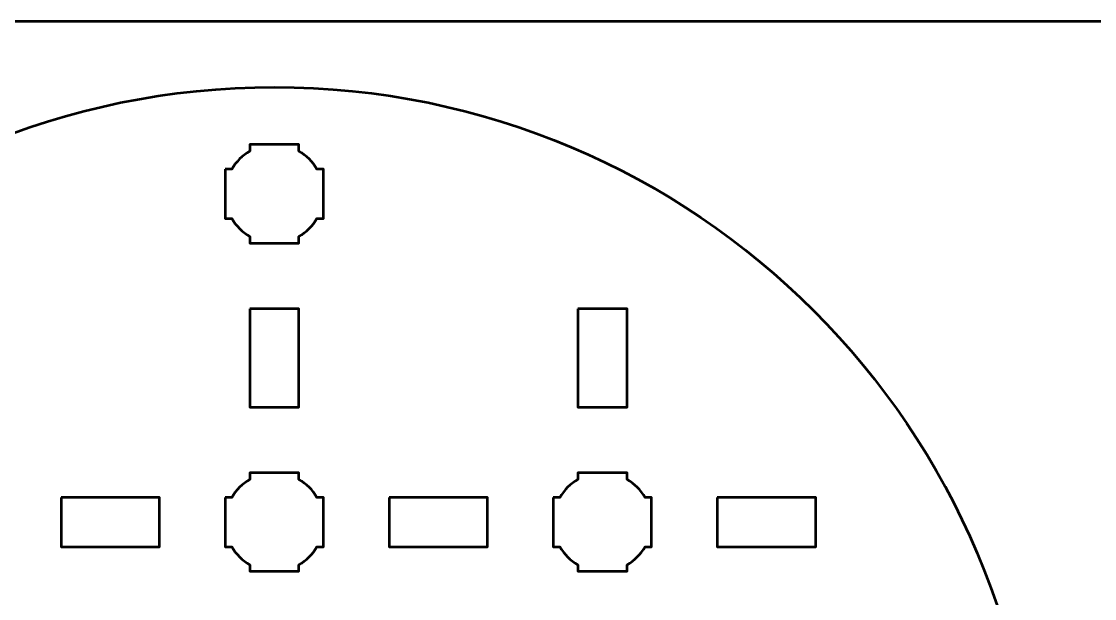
# Model space of a CAD drawing. Header units: centimetres. Extents: x -21 to 0, y -29.7 to 0.
# Drawn here: x -17.04 to -10.5, y -3.52 to 0 of the extents above; entities that cross this region are included whole.
import ezdxf

# ---------------------------------------------------------------- set-up
doc = ezdxf.new("R2010")
doc.units = ezdxf.units.CM
doc.header["$MEASUREMENT"] = 0
doc.layers.add('Layer 1', color=7, linetype='Continuous')

msp = doc.modelspace()

# ---------------------------------------------------------------- linework, layer by layer
at = {"layer": 'Layer 1', "color": 114, "lineweight": 53}
msp.add_ellipse((-15.5, -5.05004), major_axis=(0, 4.65), ratio=1, dxfattribs=at)
at = {"layer": 'Layer 1', "color": 22, "lineweight": 53}
msp.add_open_spline([(-21.00003, -29.19995), (-21.00003, -29.19995), (-21.00003, -0.49992), (-21.00003, -0.49992), (-21.00003, -0.49992), (-21.00003, -0.22295), (-20.77694, 0.00004), (-20.49994, 0.00004), (-20.49994, 0.00004), (-20.49994, 0.00004), (-0.50008, 0.00004), (-0.50008, 0.00004), (-0.50008, 0.00004), (-0.22294, 0.00004), (0.00002, -0.22295), (0.00002, -0.49992), (0.00002, -0.49992), (0.00002, -0.49992), (0.00002, -29.19995), (0.00002, -29.19995), (0.00002, -29.19995), (0.00002, -29.47695), (-0.22294, -29.70004), (-0.50008, -29.70004), (-0.50008, -29.70004), (-0.50008, -29.70004), (-20.49994, -29.70004), (-20.49994, -29.70004), (-20.49994, -29.70004), (-20.77694, -29.70004), (-21.00003, -29.47695), (-21.00003, -29.19995)], degree=3, knots=[0, 0, 0, 0, 0.125, 0.125, 0.125, 0.125, 0.25, 0.25, 0.25, 0.25, 0.375, 0.375, 0.375, 0.375, 0.5, 0.5, 0.5, 0.5, 0.625, 0.625, 0.625, 0.625, 0.75, 0.75, 0.75, 0.75, 0.875, 0.875, 0.875, 0.875, 1, 1, 1, 1], dxfattribs=at)
at = {"layer": 'Layer 1', "lineweight": 53}
for points, knots in [([(-15.8, -0.89994), (-15.8, -0.89994), (-15.7598, -0.89994), (-15.7598, -0.89994), (-15.7598, -0.89994), (-15.73347, -0.85442), (-15.69551, -0.81649), (-15.65, -0.79016), (-15.65, -0.79016), (-15.65, -0.79016), (-15.65, -0.74994), (-15.65, -0.74994), (-15.65, -0.74994), (-15.65, -0.74994), (-15.35, -0.74994), (-15.35, -0.74994), (-15.35, -0.74994), (-15.35, -0.74994), (-15.35, -0.79013), (-15.35, -0.79013), (-15.35, -0.79013), (-15.30447, -0.81646), (-15.26648, -0.85441), (-15.24012, -0.89994), (-15.24012, -0.89994), (-15.24012, -0.89994), (-15.2, -0.89994), (-15.2, -0.89994), (-15.2, -0.89994), (-15.2, -0.89994), (-15.2, -1.04536), (-15.2, -1.04536), (-15.2, -1.04536), (-15.2, -1.04536), (-15.19994, -1.05001), (-15.19994, -1.05001), (-15.19994, -1.05001), (-15.19994, -1.05001), (-15.2, -1.05465), (-15.2, -1.05465), (-15.2, -1.05465), (-15.2, -1.05465), (-15.2, -1.19994), (-15.2, -1.19994), (-15.2, -1.19994), (-15.2, -1.19994), (-15.24007, -1.19994), (-15.24007, -1.19994), (-15.24007, -1.19994), (-15.26642, -1.24551), (-15.30442, -1.28352), (-15.35, -1.30988), (-15.35, -1.30988), (-15.35, -1.30988), (-15.35, -1.34994), (-15.35, -1.34994), (-15.35, -1.34994), (-15.35, -1.34994), (-15.49328, -1.34994), (-15.49328, -1.34994), (-15.49328, -1.34994), (-15.49328, -1.34994), (-15.49995, -1.35002), (-15.49995, -1.35002), (-15.49995, -1.35002), (-15.49995, -1.35002), (-15.50663, -1.34994), (-15.50663, -1.34994), (-15.50663, -1.34994), (-15.50663, -1.34994), (-15.65, -1.34994), (-15.65, -1.34994), (-15.65, -1.34994), (-15.65, -1.34994), (-15.65, -1.30984), (-15.65, -1.30984), (-15.65, -1.30984), (-15.69554, -1.28348), (-15.73352, -1.24549), (-15.75985, -1.19994), (-15.75985, -1.19994), (-15.75985, -1.19994), (-15.8, -1.19994), (-15.8, -1.19994), (-15.8, -1.19994), (-15.8, -1.19994), (-15.8, -0.89994), (-15.8, -0.89994)], [0, 0, 0, 0, 0.0454545, 0.0454545, 0.0454545, 0.0454545, 0.0909091, 0.0909091, 0.0909091, 0.0909091, 0.1363636, 0.1363636, 0.1363636, 0.1363636, 0.1818182, 0.1818182, 0.1818182, 0.1818182, 0.2272727, 0.2272727, 0.2272727, 0.2272727, 0.2727273, 0.2727273, 0.2727273, 0.2727273, 0.3181818, 0.3181818, 0.3181818, 0.3181818, 0.3636364, 0.3636364, 0.3636364, 0.3636364, 0.4090909, 0.4090909, 0.4090909, 0.4090909, 0.4545455, 0.4545455, 0.4545455, 0.4545455, 0.5, 0.5, 0.5, 0.5, 0.5454545, 0.5454545, 0.5454545, 0.5454545, 0.5909091, 0.5909091, 0.5909091, 0.5909091, 0.6363636, 0.6363636, 0.6363636, 0.6363636, 0.6818182, 0.6818182, 0.6818182, 0.6818182, 0.7272727, 0.7272727, 0.7272727, 0.7272727, 0.7727273, 0.7727273, 0.7727273, 0.7727273, 0.8181818, 0.8181818, 0.8181818, 0.8181818, 0.8636364, 0.8636364, 0.8636364, 0.8636364, 0.9090909, 0.9090909, 0.9090909, 0.9090909, 0.9545455, 0.9545455, 0.9545455, 0.9545455, 1, 1, 1, 1]), ([(-15.65004, -1.74999), (-15.65004, -1.74999), (-15.35004, -1.74999), (-15.35004, -1.74999), (-15.35004, -1.74999), (-15.35004, -1.74999), (-15.35004, -2.34999), (-15.35004, -2.34999), (-15.35004, -2.34999), (-15.35004, -2.34999), (-15.65004, -2.34999), (-15.65004, -2.34999), (-15.65004, -2.34999), (-15.65004, -2.34999), (-15.65004, -1.74999), (-15.65004, -1.74999)], [0, 0, 0, 0, 0.25, 0.25, 0.25, 0.25, 0.5, 0.5, 0.5, 0.5, 0.75, 0.75, 0.75, 0.75, 1, 1, 1, 1]), ([(-13.64994, -1.74999), (-13.64994, -1.74999), (-13.34993, -1.74999), (-13.34993, -1.74999), (-13.34993, -1.74999), (-13.34993, -1.74999), (-13.34993, -2.34999), (-13.34993, -2.34999), (-13.34993, -2.34999), (-13.34993, -2.34999), (-13.64994, -2.34999), (-13.64994, -2.34999), (-13.64994, -2.34999), (-13.64994, -2.34999), (-13.64994, -1.74999), (-13.64994, -1.74999)], [0, 0, 0, 0, 0.25, 0.25, 0.25, 0.25, 0.5, 0.5, 0.5, 0.5, 0.75, 0.75, 0.75, 0.75, 1, 1, 1, 1]), ([(-15.8, -2.89994), (-15.8, -2.89994), (-15.7598, -2.89994), (-15.7598, -2.89994), (-15.7598, -2.89994), (-15.73347, -2.85442), (-15.69551, -2.81649), (-15.65, -2.79016), (-15.65, -2.79016), (-15.65, -2.79016), (-15.65, -2.74994), (-15.65, -2.74994), (-15.65, -2.74994), (-15.65, -2.74994), (-15.35, -2.74994), (-15.35, -2.74994), (-15.35, -2.74994), (-15.35, -2.74994), (-15.35, -2.79013), (-15.35, -2.79013), (-15.35, -2.79013), (-15.30447, -2.81646), (-15.26648, -2.85441), (-15.24012, -2.89994), (-15.24012, -2.89994), (-15.24012, -2.89994), (-15.2, -2.89994), (-15.2, -2.89994), (-15.2, -2.89994), (-15.2, -2.89994), (-15.2, -3.04536), (-15.2, -3.04536), (-15.2, -3.04536), (-15.2, -3.04536), (-15.19994, -3.05001), (-15.19994, -3.05001), (-15.19994, -3.05001), (-15.19994, -3.05001), (-15.2, -3.05465), (-15.2, -3.05465), (-15.2, -3.05465), (-15.2, -3.05465), (-15.2, -3.19994), (-15.2, -3.19994), (-15.2, -3.19994), (-15.2, -3.19994), (-15.24007, -3.19994), (-15.24007, -3.19994), (-15.24007, -3.19994), (-15.26642, -3.24551), (-15.30442, -3.28352), (-15.35, -3.30988), (-15.35, -3.30988), (-15.35, -3.30988), (-15.35, -3.34994), (-15.35, -3.34994), (-15.35, -3.34994), (-15.35, -3.34994), (-15.49328, -3.34994), (-15.49328, -3.34994), (-15.49328, -3.34994), (-15.49328, -3.34994), (-15.49995, -3.35002), (-15.49995, -3.35002), (-15.49995, -3.35002), (-15.49995, -3.35002), (-15.50663, -3.34994), (-15.50663, -3.34994), (-15.50663, -3.34994), (-15.50663, -3.34994), (-15.65, -3.34994), (-15.65, -3.34994), (-15.65, -3.34994), (-15.65, -3.34994), (-15.65, -3.30984), (-15.65, -3.30984), (-15.65, -3.30984), (-15.69554, -3.28348), (-15.73352, -3.24549), (-15.75985, -3.19994), (-15.75985, -3.19994), (-15.75985, -3.19994), (-15.8, -3.19994), (-15.8, -3.19994), (-15.8, -3.19994), (-15.8, -3.19994), (-15.8, -2.89994), (-15.8, -2.89994)], [0, 0, 0, 0, 0.0454545, 0.0454545, 0.0454545, 0.0454545, 0.0909091, 0.0909091, 0.0909091, 0.0909091, 0.1363636, 0.1363636, 0.1363636, 0.1363636, 0.1818182, 0.1818182, 0.1818182, 0.1818182, 0.2272727, 0.2272727, 0.2272727, 0.2272727, 0.2727273, 0.2727273, 0.2727273, 0.2727273, 0.3181818, 0.3181818, 0.3181818, 0.3181818, 0.3636364, 0.3636364, 0.3636364, 0.3636364, 0.4090909, 0.4090909, 0.4090909, 0.4090909, 0.4545455, 0.4545455, 0.4545455, 0.4545455, 0.5, 0.5, 0.5, 0.5, 0.5454545, 0.5454545, 0.5454545, 0.5454545, 0.5909091, 0.5909091, 0.5909091, 0.5909091, 0.6363636, 0.6363636, 0.6363636, 0.6363636, 0.6818182, 0.6818182, 0.6818182, 0.6818182, 0.7272727, 0.7272727, 0.7272727, 0.7272727, 0.7727273, 0.7727273, 0.7727273, 0.7727273, 0.8181818, 0.8181818, 0.8181818, 0.8181818, 0.8636364, 0.8636364, 0.8636364, 0.8636364, 0.9090909, 0.9090909, 0.9090909, 0.9090909, 0.9545455, 0.9545455, 0.9545455, 0.9545455, 1, 1, 1, 1]), ([(-13.8, -2.89994), (-13.8, -2.89994), (-13.7598, -2.89994), (-13.7598, -2.89994), (-13.7598, -2.89994), (-13.73347, -2.85442), (-13.69551, -2.81649), (-13.65, -2.79016), (-13.65, -2.79016), (-13.65, -2.79016), (-13.65, -2.74994), (-13.65, -2.74994), (-13.65, -2.74994), (-13.65, -2.74994), (-13.35, -2.74994), (-13.35, -2.74994), (-13.35, -2.74994), (-13.35, -2.74994), (-13.35, -2.79013), (-13.35, -2.79013), (-13.35, -2.79013), (-13.30447, -2.81646), (-13.26648, -2.85441), (-13.24012, -2.89994), (-13.24012, -2.89994), (-13.24012, -2.89994), (-13.2, -2.89994), (-13.2, -2.89994), (-13.2, -2.89994), (-13.2, -2.89994), (-13.2, -3.04536), (-13.2, -3.04536), (-13.2, -3.04536), (-13.2, -3.04536), (-13.19994, -3.05001), (-13.19994, -3.05001), (-13.19994, -3.05001), (-13.19994, -3.05001), (-13.2, -3.05465), (-13.2, -3.05465), (-13.2, -3.05465), (-13.2, -3.05465), (-13.2, -3.19994), (-13.2, -3.19994), (-13.2, -3.19994), (-13.2, -3.19994), (-13.24007, -3.19994), (-13.24007, -3.19994), (-13.24007, -3.19994), (-13.26642, -3.24551), (-13.30442, -3.28352), (-13.35, -3.30988), (-13.35, -3.30988), (-13.35, -3.30988), (-13.35, -3.34994), (-13.35, -3.34994), (-13.35, -3.34994), (-13.35, -3.34994), (-13.49328, -3.34994), (-13.49328, -3.34994), (-13.49328, -3.34994), (-13.49328, -3.34994), (-13.49995, -3.35002), (-13.49995, -3.35002), (-13.49995, -3.35002), (-13.49995, -3.35002), (-13.50663, -3.34994), (-13.50663, -3.34994), (-13.50663, -3.34994), (-13.50663, -3.34994), (-13.65, -3.34994), (-13.65, -3.34994), (-13.65, -3.34994), (-13.65, -3.34994), (-13.65, -3.30984), (-13.65, -3.30984), (-13.65, -3.30984), (-13.69554, -3.28348), (-13.73352, -3.24549), (-13.75985, -3.19994), (-13.75985, -3.19994), (-13.75985, -3.19994), (-13.8, -3.19994), (-13.8, -3.19994), (-13.8, -3.19994), (-13.8, -3.19994), (-13.8, -2.89994), (-13.8, -2.89994)], [0, 0, 0, 0, 0.0454545, 0.0454545, 0.0454545, 0.0454545, 0.0909091, 0.0909091, 0.0909091, 0.0909091, 0.1363636, 0.1363636, 0.1363636, 0.1363636, 0.1818182, 0.1818182, 0.1818182, 0.1818182, 0.2272727, 0.2272727, 0.2272727, 0.2272727, 0.2727273, 0.2727273, 0.2727273, 0.2727273, 0.3181818, 0.3181818, 0.3181818, 0.3181818, 0.3636364, 0.3636364, 0.3636364, 0.3636364, 0.4090909, 0.4090909, 0.4090909, 0.4090909, 0.4545455, 0.4545455, 0.4545455, 0.4545455, 0.5, 0.5, 0.5, 0.5, 0.5454545, 0.5454545, 0.5454545, 0.5454545, 0.5909091, 0.5909091, 0.5909091, 0.5909091, 0.6363636, 0.6363636, 0.6363636, 0.6363636, 0.6818182, 0.6818182, 0.6818182, 0.6818182, 0.7272727, 0.7272727, 0.7272727, 0.7272727, 0.7727273, 0.7727273, 0.7727273, 0.7727273, 0.8181818, 0.8181818, 0.8181818, 0.8181818, 0.8636364, 0.8636364, 0.8636364, 0.8636364, 0.9090909, 0.9090909, 0.9090909, 0.9090909, 0.9545455, 0.9545455, 0.9545455, 0.9545455, 1, 1, 1, 1]), ([(-16.79999, -2.89997), (-16.79999, -2.89997), (-16.19998, -2.89997), (-16.19998, -2.89997), (-16.19998, -2.89997), (-16.19998, -2.89997), (-16.19998, -3.19997), (-16.19998, -3.19997), (-16.19998, -3.19997), (-16.19998, -3.19997), (-16.79999, -3.19997), (-16.79999, -3.19997), (-16.79999, -3.19997), (-16.79999, -3.19997), (-16.79999, -2.89997), (-16.79999, -2.89997)], [0, 0, 0, 0, 0.25, 0.25, 0.25, 0.25, 0.5, 0.5, 0.5, 0.5, 0.75, 0.75, 0.75, 0.75, 1, 1, 1, 1]), ([(-14.79992, -2.89997), (-14.79992, -2.89997), (-14.19992, -2.89997), (-14.19992, -2.89997), (-14.19992, -2.89997), (-14.19992, -2.89997), (-14.19992, -3.19997), (-14.19992, -3.19997), (-14.19992, -3.19997), (-14.19992, -3.19997), (-14.79992, -3.19997), (-14.79992, -3.19997), (-14.79992, -3.19997), (-14.79992, -3.19997), (-14.79992, -2.89997), (-14.79992, -2.89997)], [0, 0, 0, 0, 0.25, 0.25, 0.25, 0.25, 0.5, 0.5, 0.5, 0.5, 0.75, 0.75, 0.75, 0.75, 1, 1, 1, 1]), ([(-12.79995, -2.89997), (-12.79995, -2.89997), (-12.19995, -2.89997), (-12.19995, -2.89997), (-12.19995, -2.89997), (-12.19995, -2.89997), (-12.19995, -3.19997), (-12.19995, -3.19997), (-12.19995, -3.19997), (-12.19995, -3.19997), (-12.79995, -3.19997), (-12.79995, -3.19997), (-12.79995, -3.19997), (-12.79995, -3.19997), (-12.79995, -2.89997), (-12.79995, -2.89997)], [0, 0, 0, 0, 0.25, 0.25, 0.25, 0.25, 0.5, 0.5, 0.5, 0.5, 0.75, 0.75, 0.75, 0.75, 1, 1, 1, 1])]:
    msp.add_open_spline(points, degree=3, knots=knots, dxfattribs=at)

doc.saveas('drawing.dxf')
